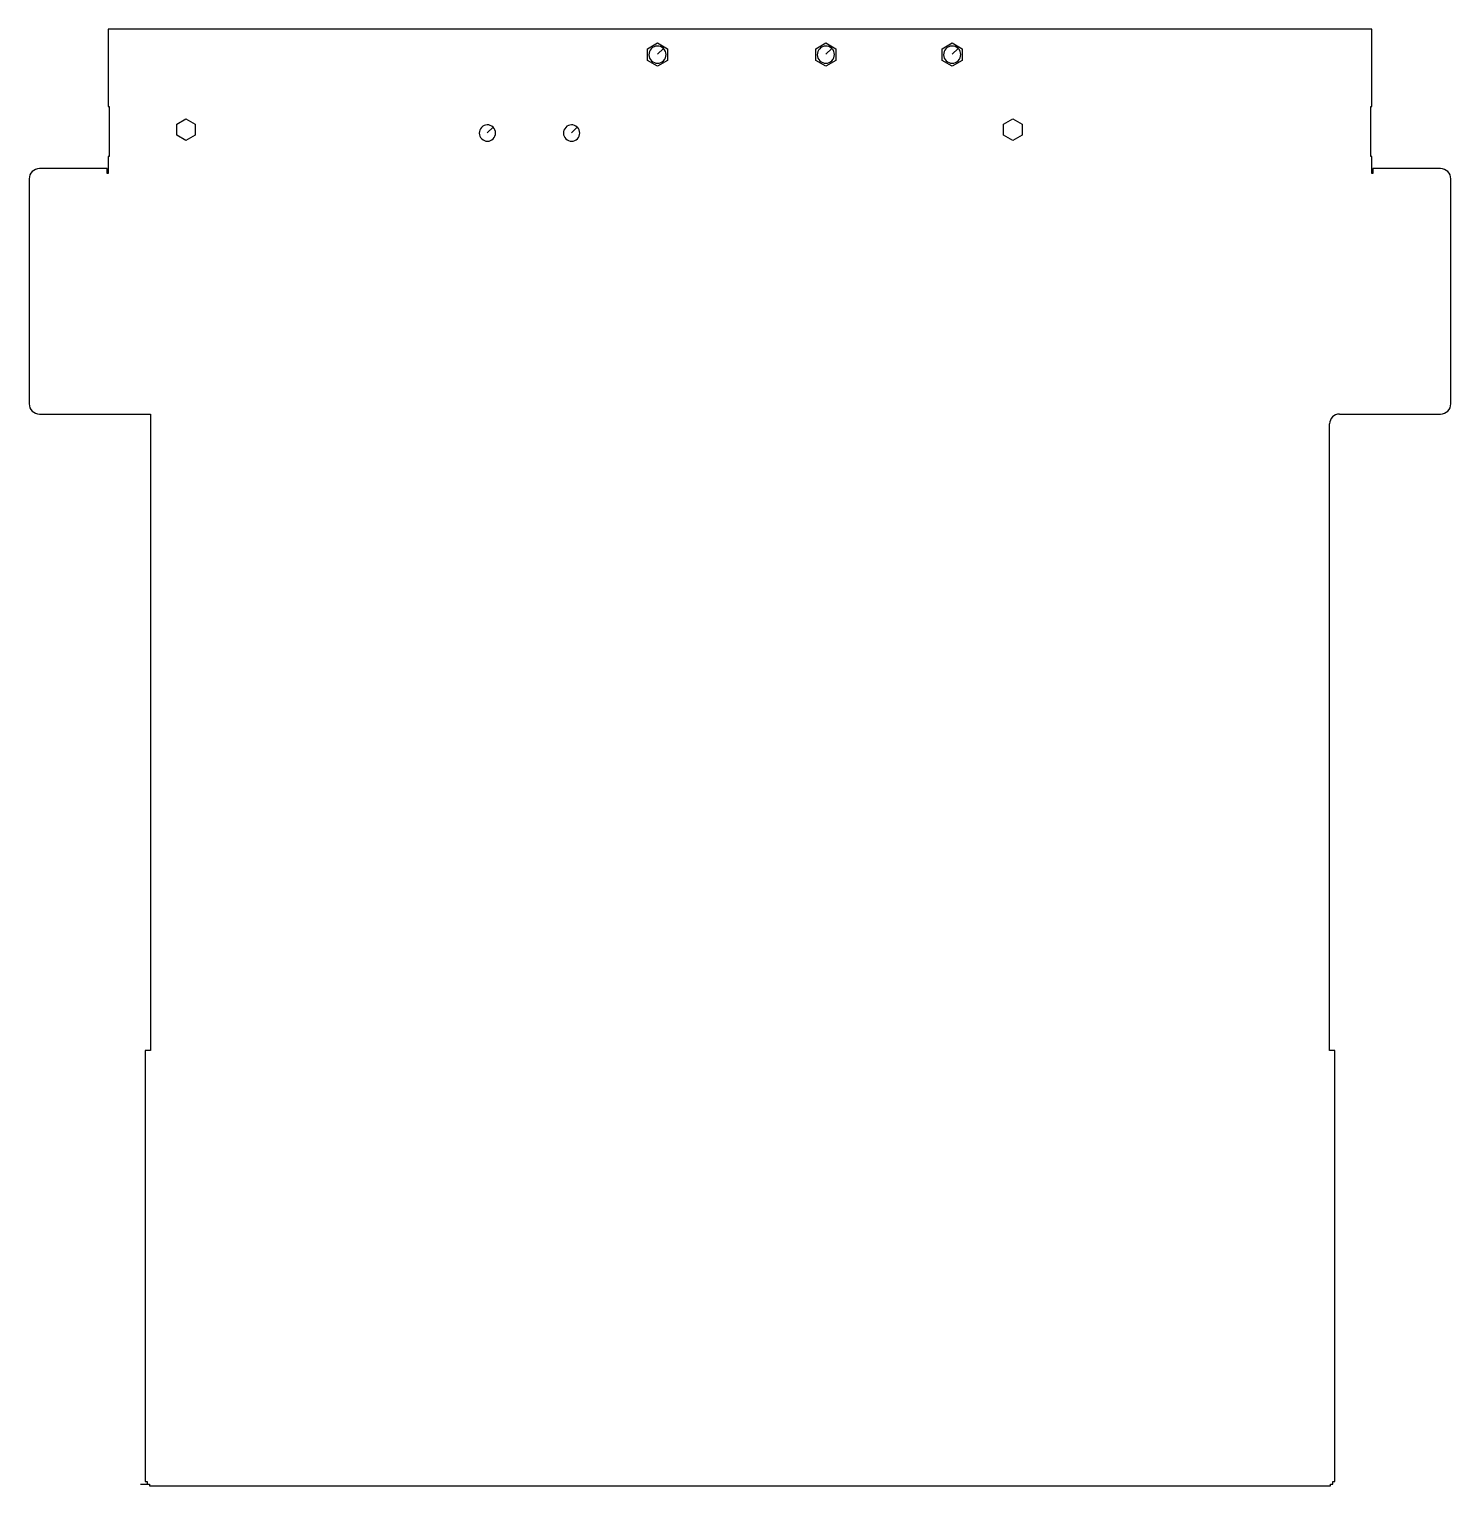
# Model space of a CAD drawing. Extents: x 15 to 860, y 2120 to 2985.
import ezdxf

# ---------------------------------------------------------------- set-up
doc = ezdxf.new("R2010")
doc.units = 0

msp = doc.modelspace()

# ---------------------------------------------------------------- linework, layer by layer
for p, q in [((812.65, 2984.68), (62.35, 2984.68)), ((62.35, 2984.68), (62.35, 2938.66)), ((382.5, 2972.99), (388.5, 2976.45)), ((388.5, 2976.45), (394.5, 2972.99)), ((482.5, 2972.99), (488.5, 2976.45)), ((488.5, 2976.45), (494.5, 2972.99)), ((557.5, 2972.99), (563.5, 2976.45)), ((563.5, 2976.45), (569.5, 2972.99)), ((812.65, 2938.66), (812.65, 2984.68)), ((382.5, 2966.06), (382.5, 2972.99)), ((388.57, 2969.81), (392, 2973.24)), ((394.5, 2972.99), (394.5, 2966.06)), ((482.5, 2966.06), (482.5, 2972.99)), ((488.57, 2969.81), (492, 2973.24)), ((494.5, 2972.99), (494.5, 2966.06)), ((557.5, 2966.06), (557.5, 2972.99)), ((563.57, 2969.81), (567, 2973.24)), ((569.5, 2972.99), (569.5, 2966.06)), ((388.5, 2962.6), (382.5, 2966.06)), ((394.5, 2966.06), (388.5, 2962.6)), ((488.5, 2962.6), (482.5, 2966.06)), ((494.5, 2966.06), (488.5, 2962.6)), ((563.5, 2962.6), (557.5, 2966.06)), ((569.5, 2966.06), (563.5, 2962.6)), ((62.35, 2938.66), (62.85, 2938.66)), ((62.85, 2938.66), (62.85, 2908.96)), ((812.15, 2908.96), (812.15, 2938.66)), ((812.15, 2938.66), (812.65, 2938.66)), ((103, 2928.15), (108.5, 2931.32)), ((103, 2921.79), (103, 2928.15)), ((108.5, 2931.32), (111.25, 2929.73)), ((111.25, 2929.73), (114, 2928.15)), ((114, 2928.15), (114, 2921.79)), ((287.39, 2923.08), (290.82, 2926.5)), ((337.39, 2923.08), (340.82, 2926.5)), ((594, 2928.15), (599.5, 2931.32)), ((594, 2921.79), (594, 2928.15)), ((599.5, 2931.32), (602.25, 2929.73)), ((602.25, 2929.73), (605, 2928.15)), ((605, 2928.15), (605, 2921.79)), ((108.5, 2918.62), (103, 2921.79)), ((114, 2921.79), (108.5, 2918.62)), ((599.5, 2918.62), (594, 2921.79)), ((605, 2921.79), (599.5, 2918.62)), ((62.85, 2908.96), (62.35, 2908.96)), ((62.35, 2908.96), (62.35, 2898.86)), ((812.65, 2908.96), (812.15, 2908.96)), ((812.65, 2898.86), (812.65, 2908.96)), ((61.65, 2901.86), (21.5, 2901.86)), ((61.65, 2898.86), (61.65, 2901.86)), ((62.35, 2898.86), (61.65, 2898.86)), ((813.35, 2898.86), (812.65, 2898.86)), ((853.5, 2901.86), (813.35, 2901.86)), ((813.35, 2901.86), (813.35, 2898.86)), ((15.35, 2895.71), (15.35, 2762.21)), ((859.65, 2762.21), (859.65, 2895.71)), ((21.5, 2756.06), (87.35, 2756.06)), ((87.35, 2756.06), (87.35, 2378.11)), ((793.5, 2756.06), (853.5, 2756.06)), ((787.65, 2378.11), (787.65, 2750.21)), ((87.35, 2378.11), (84.35, 2378.11)), ((84.35, 2378.11), (84.35, 2122.05)), ((790.65, 2378.11), (787.65, 2378.11)), ((790.65, 2122.05), (790.65, 2378.11)), ((81.5, 2120.55), (85.5, 2120.55)), ((84.35, 2122.05), (85.35, 2122.05)), ((85.35, 2122.05), (85.35, 2120.7)), ((85.5, 2120.55), (86.85, 2120.55)), ((86.85, 2120.55), (86.85, 2119.55)), ((788.15, 2119.55), (788.15, 2120.55)), ((788.15, 2120.55), (789.65, 2120.55)), ((789.65, 2120.55), (789.65, 2122.05)), ((789.65, 2122.05), (790.65, 2122.05)), ((86.85, 2119.55), (788.15, 2119.55))]:
    msp.add_line(p, q)
for centre, radius, start, end in [((388.5, 2969.53), 5.1, 46.66834, 44.92053), ((488.5, 2969.53), 5.1, 46.66834, 44.92053), ((563.5, 2969.53), 5.1, 46.66834, 44.92053), ((287.5, 2922.97), 4.85, 46.75596, 45), ((337.5, 2922.97), 4.85, 46.75596, 45), ((21.5, 2895.71), 6.15, 90, 180), ((853.5, 2895.71), 6.15, 0, 90), ((21.5, 2762.21), 6.15, 180, 270), ((853.5, 2762.21), 6.15, 270, 0), ((793.5, 2750.21), 5.85, 90, 180)]:
    msp.add_arc(centre, radius, start, end)

doc.saveas('drawing.dxf')
